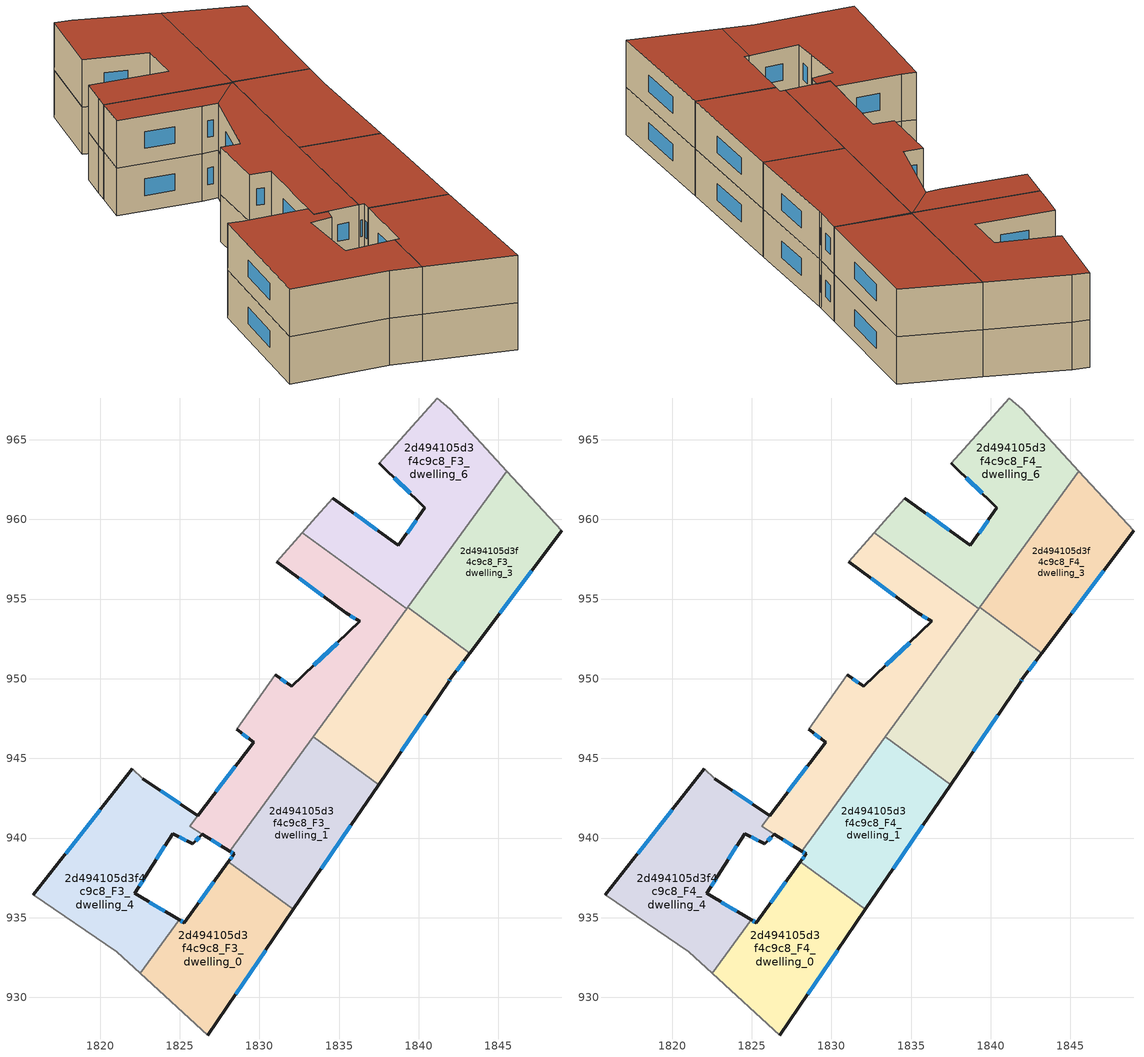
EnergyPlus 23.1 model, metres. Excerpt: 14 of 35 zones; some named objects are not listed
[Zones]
2d494105d3f4c9c8_F3_dwelling_0
 floor to 2d494105d3f4c9c8_F2_dwelling_0 (EU_floor_Construction): 1832.14,935.52 1826.77,927.64 1822.52,931.51 1824.97,934.87 1825.28,934.69 1828.05,938.51 z9
 wall outside (EU_wall_Construction): 1828.05,938.51 1825.28,934.69 1824.97,934.87 / 1826.77,927.64 1832.14,935.52 z9:12
 wall adiabatic (EU_wall_Construction): 1822.52,931.51 1826.77,927.64 z9:12
 wall to 2d494105d3f4c9c8_F3_dwelling_1 (EU_wall_Construction): 1832.14,935.52 1828.05,938.51 z9:12
 wall to 2d494105d3f4c9c8_F3_dwelling_4 (EU_wall_Construction): 1824.97,934.87 1822.52,931.51 z9:12
 window (EU_Window_Construction): 1825.18,934.75 1825.07,934.82 / 1827.15,937.27 1826.18,935.93 / 1828.52,930.21 1830.39,932.96 z9.98:11.02
2d494105d3f4c9c8_F3_dwelling_1
 floor to 2d494105d3f4c9c8_F2_dwelling_1 (EU_floor_Construction): 1837.48,943.36 1832.14,935.52 1828.05,938.51 1828.41,939 1828.12,939.18 1833.37,946.36 z9
 wall outside (EU_wall_Construction): 1828.12,939.18 1828.41,939 1828.05,938.51 / 1832.14,935.52 1837.48,943.36 z9:12
 wall to 2d494105d3f4c9c8_F3_dwelling_2 (EU_wall_Construction): 1837.48,943.36 1833.37,946.36 z9:12
 wall to 2d494105d3f4c9c8_F3_dwelling_5 (EU_wall_Construction): 1833.37,946.36 1828.12,939.18 z9:12
 window (EU_Window_Construction): 1828.22,939.13 1828.32,939.06 / 1833.87,938.07 1835.74,940.81 / 1828.29,938.84 1828.17,938.67 z9.98:11.02
2d494105d3f4c9c8_F3_dwelling_2
 floor to 2d494105d3f4c9c8_F2_dwelling_2 (EU_floor_Construction): 1839.23,954.39 1837.48,943.36 1833.37,946.36 z9; 1843.21,951.61 1839.24,954.39 1839.29,954.47 z9; 1843.21,951.61 1841.99,949.98 1841.87,949.8 1837.48,943.36 1839.24,954.39 z9
 wall outside (EU_wall_Construction): 1837.48,943.36 1841.87,949.8 1841.99,949.98 1843.21,951.61 z9:12
 wall to 2d494105d3f4c9c8_F3_dwelling_3 (EU_wall_Construction): 1843.21,951.61 1839.29,954.47 z9:12
 wall to 2d494105d3f4c9c8_F3_dwelling_6 (EU_wall_Construction): 1839.29,954.47 1839.24,954.39 z9:12
 wall to 2d494105d3f4c9c8_F3_dwelling_5 (EU_wall_Construction): 1839.23,954.39 1833.37,946.36 z9:12
 window (EU_Window_Construction): 1842.39,950.51 1842.81,951.08 / 1841.91,949.86 1841.95,949.93 / 1838.91,945.46 1840.44,947.71 z9.98:11.02
2d494105d3f4c9c8_F3_dwelling_3
 floor to 2d494105d3f4c9c8_F2_dwelling_3 (EU_floor_Construction): 1845.53,963.01 1848.96,959.27 1843.21,951.61 1839.29,954.47 z9
 wall outside (EU_wall_Construction): 1843.21,951.61 1848.96,959.27 z9:12
 wall adiabatic (EU_wall_Construction): 1848.96,959.27 1845.53,963.01 z9:12
 wall to 2d494105d3f4c9c8_F3_dwelling_6 (EU_wall_Construction): 1845.53,963.01 1839.29,954.47 z9:12
 window (EU_Window_Construction): 1845.08,954.1 1847.09,956.78 z9.98:11.02
2d494105d3f4c9c8_F3_dwelling_4
 floor to 2d494105d3f4c9c8_F2_dwelling_4 (EU_floor_Construction): 1826.14,941.4 1825.64,940.74 1826.42,940.25 1825.82,939.63 1824.55,940.28 1823.05,937.9 1822.17,936.52 1824.97,934.87 1822.52,931.51 1821.05,932.85 1815.82,936.43 1822.02,944.34 1822.69,943.73 z9
 wall outside (EU_wall_Construction): 1824.97,934.87 1822.17,936.52 1823.05,937.9 1824.55,940.28 1825.82,939.63 1826.42,940.25 / 1822.02,944.34 1815.82,936.43 / 1826.14,941.4 1822.69,943.73 z9:12
 wall adiabatic (EU_wall_Construction): 1815.82,936.43 1821.05,932.85 1822.52,931.51 / 1822.69,943.73 1822.02,944.34 z9:12
 wall to 2d494105d3f4c9c8_F3_dwelling_5 (EU_wall_Construction): 1826.42,940.25 1825.64,940.74 1826.14,941.4 z9:12
 window (EU_Window_Construction): 1822.46,936.97 1822.76,937.46 / 1824.06,935.41 1823.08,935.99 / 1820,941.77 1817.84,939.01 / 1825.02,942.16 1823.81,942.98 / 1826.01,939.83 1826.22,940.05 / 1824.96,940.07 1825.41,939.85 / 1823.54,938.68 1824.06,939.51 z9.98:11.02
2d494105d3f4c9c8_F3_dwelling_5
 floor to 2d494105d3f4c9c8_F2_dwelling_5 (EU_floor_Construction): 1839.23,954.39 1828.12,939.18 1825.64,940.74 1829.63,946 1828.57,946.82 1831.01,950.25 1832.03,949.51 1836.3,953.59 1839.17,954.44 z9; 1839.17,954.44 1836.3,953.59 1835.42,954.14 1831.09,957.33 1832.7,959.17 z9
 wall outside (EU_wall_Construction): 1828.57,946.82 1829.63,946 1826.14,941.4 / 1831.09,957.33 1835.42,954.14 1836.3,953.59 1832.03,949.51 1831.01,950.25 / 1826.42,940.25 1828.12,939.18 z9:12
 wall adiabatic (EU_wall_Construction): 1831.01,950.25 1828.57,946.82 / 1832.7,959.17 1831.09,957.33 z9:12
 wall to 2d494105d3f4c9c8_F3_dwelling_6 (EU_wall_Construction): 1839.23,954.39 1832.7,959.17 z9:12
 window (EU_Window_Construction): 1828.91,946.55 1829.28,946.27 / 1831.7,949.75 1831.34,950.01 / 1834.91,952.27 1833.42,950.84 / 1835.71,953.97 1836.01,953.77 / 1832.5,956.3 1834.01,955.18 / 1828.5,944.51 1827.28,942.9 / 1826.97,939.91 1827.57,939.53 z9.98:11.02
2d494105d3f4c9c8_F3_dwelling_6
 floor to 2d494105d3f4c9c8_F2_dwelling_6 (EU_floor_Construction): 1841.96,966.91 1845.53,963.01 1839.23,954.39 1832.7,959.17 1833.31,959.86 1834.61,961.33 1838.72,958.36 1840.39,960.71 1837.51,963.52 1841.17,967.61 z9
 wall outside (EU_wall_Construction): 1837.51,963.52 1840.39,960.71 1838.72,958.36 1834.61,961.33 z9:12
 wall adiabatic (EU_wall_Construction): 1845.53,963.01 1841.96,966.91 1841.17,967.61 1837.51,963.52 / 1834.61,961.33 1833.31,959.86 1832.7,959.17 z9:12
 window (EU_Window_Construction): 1839.85,959.95 1839.26,959.13 / 1838.45,962.61 1839.45,961.63 / 1837.38,959.33 1835.95,960.37 z9.98:11.02
2d494105d3f4c9c8_F4_dwelling_0
 floor to 2d494105d3f4c9c8_F3_dwelling_0 (EU_floor_Construction): 1832.14,935.52 1826.77,927.64 1822.52,931.51 1824.97,934.87 1825.28,934.69 1828.05,938.51 z12
 wall outside (EU_wall_Construction): 1828.05,938.51 1825.28,934.69 1824.97,934.87 / 1826.77,927.64 1832.14,935.52 z12:15
 wall adiabatic (EU_wall_Construction): 1822.52,931.51 1826.77,927.64 z12:15
 wall to 2d494105d3f4c9c8_F4_dwelling_1 (EU_wall_Construction): 1832.14,935.52 1828.05,938.51 z12:15
 wall to 2d494105d3f4c9c8_F4_dwelling_4 (EU_wall_Construction): 1824.97,934.87 1822.52,931.51 z12:15
 window (EU_Window_Construction): 1825.18,934.75 1825.07,934.82 / 1827.15,937.27 1826.18,935.93 / 1828.52,930.21 1830.39,932.96 z12.98:14.02
 roof outside (EU_roof_Construction): 1826.77,927.64 1832.14,935.52 1828.05,938.51 1825.28,934.69 1824.97,934.87 1822.52,931.51 z15
2d494105d3f4c9c8_F4_dwelling_1
 floor to 2d494105d3f4c9c8_F3_dwelling_1 (EU_floor_Construction): 1837.48,943.36 1832.14,935.52 1828.05,938.51 1828.41,939 1828.12,939.18 1833.37,946.36 z12
 wall outside (EU_wall_Construction): 1828.12,939.18 1828.41,939 1828.05,938.51 / 1832.14,935.52 1837.48,943.36 z12:15
 wall to 2d494105d3f4c9c8_F4_dwelling_2 (EU_wall_Construction): 1837.48,943.36 1833.37,946.36 z12:15
 wall to 2d494105d3f4c9c8_F4_dwelling_5 (EU_wall_Construction): 1833.37,946.36 1828.12,939.18 z12:15
 window (EU_Window_Construction): 1828.22,939.13 1828.32,939.06 / 1833.87,938.07 1835.74,940.81 / 1828.29,938.84 1828.17,938.67 z12.98:14.02
 roof outside (EU_roof_Construction): 1832.14,935.52 1837.48,943.36 1833.37,946.36 1828.12,939.18 1828.41,939 1828.05,938.51 z15
2d494105d3f4c9c8_F4_dwelling_2
 floor to 2d494105d3f4c9c8_F3_dwelling_2 (EU_floor_Construction): 1839.23,954.39 1837.48,943.36 1833.37,946.36 z12; 1843.21,951.61 1839.24,954.39 1839.29,954.47 z12; 1843.21,951.61 1841.99,949.98 1841.87,949.8 1837.48,943.36 1839.24,954.39 z12
 wall outside (EU_wall_Construction): 1837.48,943.36 1841.87,949.8 1841.99,949.98 1843.21,951.61 z12:15
 wall to 2d494105d3f4c9c8_F4_dwelling_3 (EU_wall_Construction): 1843.21,951.61 1839.29,954.47 z12:15
 wall to 2d494105d3f4c9c8_F4_dwelling_6 (EU_wall_Construction): 1839.29,954.47 1839.24,954.39 z12:15
 wall to 2d494105d3f4c9c8_F4_dwelling_5 (EU_wall_Construction): 1839.23,954.39 1833.37,946.36 z12:15
 window (EU_Window_Construction): 1842.39,950.51 1842.81,951.08 / 1841.91,949.86 1841.95,949.93 / 1838.91,945.46 1840.44,947.71 z12.98:14.02
 roof outside (EU_roof_Construction): 1837.48,943.36 1841.87,949.8 1841.99,949.98 1843.21,951.61 1839.24,954.39 1833.37,946.36 z15; 1843.21,951.61 1839.29,954.47 1839.24,954.39 z15
2d494105d3f4c9c8_F4_dwelling_3
 floor to 2d494105d3f4c9c8_F3_dwelling_3 (EU_floor_Construction): 1845.53,963.01 1848.96,959.27 1843.21,951.61 1839.29,954.47 z12
 wall outside (EU_wall_Construction): 1843.21,951.61 1848.96,959.27 z12:15
 wall adiabatic (EU_wall_Construction): 1848.96,959.27 1845.53,963.01 z12:15
 wall to 2d494105d3f4c9c8_F4_dwelling_6 (EU_wall_Construction): 1845.53,963.01 1839.29,954.47 z12:15
 window (EU_Window_Construction): 1845.08,954.1 1847.09,956.78 z12.98:14.02
 roof outside (EU_roof_Construction): 1843.21,951.61 1848.96,959.27 1845.53,963.01 1839.29,954.47 z15
2d494105d3f4c9c8_F4_dwelling_4
 floor to 2d494105d3f4c9c8_F3_dwelling_4 (EU_floor_Construction): 1826.14,941.4 1825.64,940.74 1826.42,940.25 1825.82,939.63 1824.55,940.28 1823.05,937.9 1822.17,936.52 1824.97,934.87 1822.52,931.51 1821.05,932.85 1815.82,936.43 1822.02,944.34 1822.69,943.73 z12
 wall outside (EU_wall_Construction): 1824.97,934.87 1822.17,936.52 1823.05,937.9 1824.55,940.28 1825.82,939.63 1826.42,940.25 / 1822.02,944.34 1815.82,936.43 / 1826.14,941.4 1822.69,943.73 z12:15
 wall adiabatic (EU_wall_Construction): 1815.82,936.43 1821.05,932.85 1822.52,931.51 / 1822.69,943.73 1822.02,944.34 z12:15
 wall to 2d494105d3f4c9c8_F4_dwelling_5 (EU_wall_Construction): 1826.42,940.25 1825.64,940.74 1826.14,941.4 z12:15
 window (EU_Window_Construction): 1822.46,936.97 1822.76,937.46 / 1824.06,935.41 1823.08,935.99 / 1820,941.77 1817.84,939.01 / 1825.02,942.16 1823.81,942.98 / 1826.01,939.83 1826.22,940.05 / 1824.96,940.07 1825.41,939.85 / 1823.54,938.68 1824.06,939.51 z12.98:14.02
 roof outside (EU_roof_Construction): 1824.97,934.87 1822.17,936.52 1823.05,937.9 1824.55,940.28 1825.82,939.63 1826.42,940.25 1825.64,940.74 1826.14,941.4 1822.69,943.73 1822.02,944.34 1815.82,936.43 1821.05,932.85 1822.52,931.51 z15
2d494105d3f4c9c8_F4_dwelling_5
 floor to 2d494105d3f4c9c8_F3_dwelling_5 (EU_floor_Construction): 1839.23,954.39 1828.12,939.18 1825.64,940.74 1829.63,946 1828.57,946.82 1831.01,950.25 1832.03,949.51 1836.3,953.59 1839.17,954.44 z12; 1839.17,954.44 1836.3,953.59 1835.42,954.14 1831.09,957.33 1832.7,959.17 z12
 wall outside (EU_wall_Construction): 1828.57,946.82 1829.63,946 1826.14,941.4 / 1831.09,957.33 1835.42,954.14 1836.3,953.59 1832.03,949.51 1831.01,950.25 / 1826.42,940.25 1828.12,939.18 z12:15
 wall adiabatic (EU_wall_Construction): 1831.01,950.25 1828.57,946.82 / 1832.7,959.17 1831.09,957.33 z12:15
 wall to 2d494105d3f4c9c8_F4_dwelling_6 (EU_wall_Construction): 1839.23,954.39 1832.7,959.17 z12:15
 window (EU_Window_Construction): 1828.91,946.55 1829.28,946.27 / 1831.7,949.75 1831.34,950.01 / 1834.91,952.27 1833.42,950.84 / 1835.71,953.97 1836.01,953.77 / 1832.5,956.3 1834.01,955.18 / 1828.5,944.51 1827.28,942.9 / 1826.97,939.91 1827.57,939.53 z12.98:14.02
 roof outside (EU_roof_Construction): 1828.12,939.18 1839.23,954.39 1839.17,954.44 1836.3,953.59 1832.03,949.51 1831.01,950.25 1828.57,946.82 1829.63,946 1825.64,940.74 z15; 1839.17,954.44 1832.7,959.17 1831.09,957.33 1835.42,954.14 1836.3,953.59 z15
2d494105d3f4c9c8_F4_dwelling_6
 floor to 2d494105d3f4c9c8_F3_dwelling_6 (EU_floor_Construction): 1841.96,966.91 1845.53,963.01 1839.23,954.39 1832.7,959.17 1833.31,959.86 1834.61,961.33 1838.72,958.36 1840.39,960.71 1837.51,963.52 1841.17,967.61 z12
 wall outside (EU_wall_Construction): 1837.51,963.52 1840.39,960.71 1838.72,958.36 1834.61,961.33 z12:15
 wall adiabatic (EU_wall_Construction): 1845.53,963.01 1841.96,966.91 1841.17,967.61 1837.51,963.52 / 1834.61,961.33 1833.31,959.86 1832.7,959.17 z12:15
 window (EU_Window_Construction): 1839.85,959.95 1839.26,959.13 / 1838.45,962.61 1839.45,961.63 / 1837.38,959.33 1835.95,960.37 z12.98:14.02
 roof outside (EU_roof_Construction): 1839.23,954.39 1845.53,963.01 1841.96,966.91 1841.17,967.61 1837.51,963.52 1840.39,960.71 1838.72,958.36 1834.61,961.33 1833.31,959.86 1832.7,959.17 z15
[Building]
EU S2 Campaign: North Axis=0; Terrain=City; Solar Distribution=FullExterior
[Site:Location]
Bologna: Latitude=44.5; Longitude=11.25; Time Zone=1; Elevation=37
[SizingPeriod:WeatherFileDays]
AnnualSizingPeriod: Begin Month=1; Begin Day of Month=1; End Month=12; End Day of Month=31; Day of Week for Start Day=Monday; Use Weather File Daylight Saving Period=No; Use Weather File Rain and Snow Indicators=No
[MATERIAL]
EU_InternalMass_Material: Roughness=MediumRough; Thickness=0.1; Conductivity=1; Density=1800; Specific Heat=900; Thermal Absorptance=0.9; Solar Absorptance=0.7; Visible Absorptance=0.7
[MATERIAL:NOMASS] Roughness=MediumRough; Thermal Absorptance=0.9; Solar Absorptance=0.7; Visible Absorptance=0.7
Name | Thermal Resistance
EU_wall_NoMass | 0.905828
EU_roof_NoMass | 0.37593
EU_floor_NoMass | 0.67114
[WINDOWMATERIAL:SIMPLEGLAZINGSYSTEM]
EU_Window_SimpleGlazing: UFactor=4.52486; Solar Heat Gain Coefficient=0.85; Visible Transmittance=0.85
[CONSTRUCTION]
EU_wall_Construction: EU_wall_NoMass
EU_roof_Construction: EU_roof_NoMass
EU_floor_Construction: EU_floor_NoMass
EU_Window_Construction: EU_Window_SimpleGlazing
EU_InternalMass_Construction: EU_InternalMass_Material
[ZONE] Type=1; Multiplier=1; Ceiling Height=autocalculate; Floor Area=autocalculate; Part of Total Floor Area=Yes
Name | Volume
2d494105d3f4c9c8_F3_dwelling_0; 2d494105d3f4c9c8_F4_dwelling_0 | 148.628
2d494105d3f4c9c8_F3_dwelling_1; 2d494105d3f4c9c8_F4_dwelling_1 | 148.619
2d494105d3f4c9c8_F3_dwelling_2; 2d494105d3f4c9c8_F4_dwelling_2 | 148.615
2d494105d3f4c9c8_F3_dwelling_3; 2d494105d3f4c9c8_F4_dwelling_3 | 148.624
2d494105d3f4c9c8_F3_dwelling_4; 2d494105d3f4c9c8_F4_dwelling_4 | 185.613
2d494105d3f4c9c8_F3_dwelling_5; 2d494105d3f4c9c8_F4_dwelling_5 | 210.728
2d494105d3f4c9c8_F3_dwelling_6; 2d494105d3f4c9c8_F4_dwelling_6 | 198.162
[INTERNALMASS] Construction=EU_InternalMass_Construction
Name | Zone or ZoneList | Surface Area
2d494105d3f4c9c8_F3_dwelling_0_EU_InternalMass | 2d494105d3f4c9c8_F3_dwelling_0 | 49.5425
2d494105d3f4c9c8_F3_dwelling_1_EU_InternalMass | 2d494105d3f4c9c8_F3_dwelling_1 | 49.542
2d494105d3f4c9c8_F3_dwelling_2_EU_InternalMass | 2d494105d3f4c9c8_F3_dwelling_2 | 49.5411
2d494105d3f4c9c8_F3_dwelling_3_EU_InternalMass | 2d494105d3f4c9c8_F3_dwelling_3 | 49.5413
2d494105d3f4c9c8_F3_dwelling_4_EU_InternalMass | 2d494105d3f4c9c8_F3_dwelling_4 | 61.8717
2d494105d3f4c9c8_F3_dwelling_5_EU_InternalMass | 2d494105d3f4c9c8_F3_dwelling_5 | 70.2375
2d494105d3f4c9c8_F3_dwelling_6_EU_InternalMass | 2d494105d3f4c9c8_F3_dwelling_6 | 66.0534
2d494105d3f4c9c8_F4_dwelling_0_EU_InternalMass | 2d494105d3f4c9c8_F4_dwelling_0 | 49.5425
2d494105d3f4c9c8_F4_dwelling_1_EU_InternalMass | 2d494105d3f4c9c8_F4_dwelling_1 | 49.542
2d494105d3f4c9c8_F4_dwelling_2_EU_InternalMass | 2d494105d3f4c9c8_F4_dwelling_2 | 49.5411
2d494105d3f4c9c8_F4_dwelling_3_EU_InternalMass | 2d494105d3f4c9c8_F4_dwelling_3 | 49.5413
2d494105d3f4c9c8_F4_dwelling_4_EU_InternalMass | 2d494105d3f4c9c8_F4_dwelling_4 | 61.8717
2d494105d3f4c9c8_F4_dwelling_5_EU_InternalMass | 2d494105d3f4c9c8_F4_dwelling_5 | 70.2375
2d494105d3f4c9c8_F4_dwelling_6_EU_InternalMass | 2d494105d3f4c9c8_F4_dwelling_6 | 66.0534
[OTHEREQUIPMENT] Fuel Type=Electricity; Design Level Calculation Method=Watts/Area; Power per Zone Floor Area=1; Fraction Latent=0; Fraction Radiant=0; Fraction Lost=0; Carbon Dioxide Generation Rate=0; EndUse Subcategory=EU_Step8_InternalGains
Name | Zone or ZoneList or Space or SpaceList | Schedule
EU_Step8_InternalGain_2d494105d3f4c9c8_F3_dwelling_0_f000 | 2d494105d3f4c9c8_F3_dwelling_0 | EU_Step8_GainSchedule_2d494105d3f4c9c8_F3_dwelling_0_f000
EU_Step8_InternalGain_2d494105d3f4c9c8_F3_dwelling_1_f000 | 2d494105d3f4c9c8_F3_dwelling_1 | EU_Step8_GainSchedule_2d494105d3f4c9c8_F3_dwelling_1_f000
EU_Step8_InternalGain_2d494105d3f4c9c8_F3_dwelling_2_f000 | 2d494105d3f4c9c8_F3_dwelling_2 | EU_Step8_GainSchedule_2d494105d3f4c9c8_F3_dwelling_2_f000
EU_Step8_InternalGain_2d494105d3f4c9c8_F3_dwelling_3_f000 | 2d494105d3f4c9c8_F3_dwelling_3 | EU_Step8_GainSchedule_2d494105d3f4c9c8_F3_dwelling_3_f000
EU_Step8_InternalGain_2d494105d3f4c9c8_F3_dwelling_4_f000 | 2d494105d3f4c9c8_F3_dwelling_4 | EU_Step8_GainSchedule_2d494105d3f4c9c8_F3_dwelling_4_f000
EU_Step8_InternalGain_2d494105d3f4c9c8_F3_dwelling_5_f000 | 2d494105d3f4c9c8_F3_dwelling_5 | EU_Step8_GainSchedule_2d494105d3f4c9c8_F3_dwelling_5_f000
EU_Step8_InternalGain_2d494105d3f4c9c8_F3_dwelling_6_f000 | 2d494105d3f4c9c8_F3_dwelling_6 | EU_Step8_GainSchedule_2d494105d3f4c9c8_F3_dwelling_6_f000
EU_Step8_InternalGain_2d494105d3f4c9c8_F4_dwelling_0_f000 | 2d494105d3f4c9c8_F4_dwelling_0 | EU_Step8_GainSchedule_2d494105d3f4c9c8_F4_dwelling_0_f000
EU_Step8_InternalGain_2d494105d3f4c9c8_F4_dwelling_1_f000 | 2d494105d3f4c9c8_F4_dwelling_1 | EU_Step8_GainSchedule_2d494105d3f4c9c8_F4_dwelling_1_f000
EU_Step8_InternalGain_2d494105d3f4c9c8_F4_dwelling_2_f000 | 2d494105d3f4c9c8_F4_dwelling_2 | EU_Step8_GainSchedule_2d494105d3f4c9c8_F4_dwelling_2_f000
EU_Step8_InternalGain_2d494105d3f4c9c8_F4_dwelling_3_f000 | 2d494105d3f4c9c8_F4_dwelling_3 | EU_Step8_GainSchedule_2d494105d3f4c9c8_F4_dwelling_3_f000
EU_Step8_InternalGain_2d494105d3f4c9c8_F4_dwelling_4_f000 | 2d494105d3f4c9c8_F4_dwelling_4 | EU_Step8_GainSchedule_2d494105d3f4c9c8_F4_dwelling_4_f000
EU_Step8_InternalGain_2d494105d3f4c9c8_F4_dwelling_5_f000 | 2d494105d3f4c9c8_F4_dwelling_5 | EU_Step8_GainSchedule_2d494105d3f4c9c8_F4_dwelling_5_f000
EU_Step8_InternalGain_2d494105d3f4c9c8_F4_dwelling_6_f000 | 2d494105d3f4c9c8_F4_dwelling_6 | EU_Step8_GainSchedule_2d494105d3f4c9c8_F4_dwelling_6_f000
[ZONEVENTILATION:DESIGNFLOWRATE] Schedule=EU_AlwaysOn; Design Flow Rate Calculation Method=AirChanges/Hour; Air Changes per Hour=0.73129; Ventilation Type=Natural; Fan Pressure Rise=0; Fan Total Efficiency=1; Constant Term Coefficient=1; Temperature Term Coefficient=0; Velocity Term Coefficient=0; Velocity Squared Term Coefficient=0; Minimum Indoor Temperature=-100; Maximum Indoor Temperature=100; Delta Temperature=-100; Minimum Outdoor Temperature=-100; Maximum Outdoor Temperature=100; Maximum Wind Speed=40
Name | Zone or ZoneList or Space or SpaceList
EU_ConstantAir_2d494105d3f4c9c8_F3_dwelling_0 | 2d494105d3f4c9c8_F3_dwelling_0
EU_ConstantAir_2d494105d3f4c9c8_F3_dwelling_1 | 2d494105d3f4c9c8_F3_dwelling_1
EU_ConstantAir_2d494105d3f4c9c8_F3_dwelling_2 | 2d494105d3f4c9c8_F3_dwelling_2
EU_ConstantAir_2d494105d3f4c9c8_F3_dwelling_3 | 2d494105d3f4c9c8_F3_dwelling_3
EU_ConstantAir_2d494105d3f4c9c8_F3_dwelling_4 | 2d494105d3f4c9c8_F3_dwelling_4
EU_ConstantAir_2d494105d3f4c9c8_F3_dwelling_5 | 2d494105d3f4c9c8_F3_dwelling_5
EU_ConstantAir_2d494105d3f4c9c8_F3_dwelling_6 | 2d494105d3f4c9c8_F3_dwelling_6
EU_ConstantAir_2d494105d3f4c9c8_F4_dwelling_0 | 2d494105d3f4c9c8_F4_dwelling_0
EU_ConstantAir_2d494105d3f4c9c8_F4_dwelling_1 | 2d494105d3f4c9c8_F4_dwelling_1
EU_ConstantAir_2d494105d3f4c9c8_F4_dwelling_2 | 2d494105d3f4c9c8_F4_dwelling_2
EU_ConstantAir_2d494105d3f4c9c8_F4_dwelling_3 | 2d494105d3f4c9c8_F4_dwelling_3
EU_ConstantAir_2d494105d3f4c9c8_F4_dwelling_4 | 2d494105d3f4c9c8_F4_dwelling_4
EU_ConstantAir_2d494105d3f4c9c8_F4_dwelling_5 | 2d494105d3f4c9c8_F4_dwelling_5
EU_ConstantAir_2d494105d3f4c9c8_F4_dwelling_6 | 2d494105d3f4c9c8_F4_dwelling_6
[HVACTEMPLATE:ZONE:IDEALLOADSAIRSYSTEM] System Availability Schedule=EU_AlwaysOn; Maximum Heating Supply Air Temperature=50; Minimum Cooling Supply Air Temperature=13; Maximum Heating Supply Air Humidity Ratio=0.0156; Minimum Cooling Supply Air Humidity Ratio=0.0077; Heating Limit=NoLimit; Cooling Limit=NoLimit; Heating Availability Schedule=EU_AlwaysOn; Cooling Availability Schedule=EU_CoolingOff; Dehumidification Control Type=ConstantSensibleHeatRatio; Cooling Sensible Heat Ratio=0.7; Dehumidification Setpoint=60; Humidification Control Type=None; Humidification Setpoint=30; Outdoor Air Method=None; Outdoor Air Flow Rate per Person=0.00944; Outdoor Air Flow Rate per Zone Floor Area=0; Outdoor Air Flow Rate per Zone=0; Demand Controlled Ventilation Type=None; Outdoor Air Economizer Type=NoEconomizer; Heat Recovery Type=None; Sensible Heat Recovery Effectiveness=0.7; Latent Heat Recovery Effectiveness=0.65
Name | Template Thermostat
2d494105d3f4c9c8_F3_dwelling_0 | EU_HeatOnly_2d494105d3f4c9c8_F3_dwelling_0
2d494105d3f4c9c8_F3_dwelling_1 | EU_HeatOnly_2d494105d3f4c9c8_F3_dwelling_1
2d494105d3f4c9c8_F3_dwelling_2 | EU_HeatOnly_2d494105d3f4c9c8_F3_dwelling_2
2d494105d3f4c9c8_F3_dwelling_3 | EU_HeatOnly_2d494105d3f4c9c8_F3_dwelling_3
2d494105d3f4c9c8_F3_dwelling_4 | EU_HeatOnly_2d494105d3f4c9c8_F3_dwelling_4
2d494105d3f4c9c8_F3_dwelling_5 | EU_HeatOnly_2d494105d3f4c9c8_F3_dwelling_5
2d494105d3f4c9c8_F3_dwelling_6 | EU_HeatOnly_2d494105d3f4c9c8_F3_dwelling_6
2d494105d3f4c9c8_F4_dwelling_0 | EU_HeatOnly_2d494105d3f4c9c8_F4_dwelling_0
2d494105d3f4c9c8_F4_dwelling_1 | EU_HeatOnly_2d494105d3f4c9c8_F4_dwelling_1
2d494105d3f4c9c8_F4_dwelling_2 | EU_HeatOnly_2d494105d3f4c9c8_F4_dwelling_2
2d494105d3f4c9c8_F4_dwelling_3 | EU_HeatOnly_2d494105d3f4c9c8_F4_dwelling_3
2d494105d3f4c9c8_F4_dwelling_4 | EU_HeatOnly_2d494105d3f4c9c8_F4_dwelling_4
2d494105d3f4c9c8_F4_dwelling_5 | EU_HeatOnly_2d494105d3f4c9c8_F4_dwelling_5
2d494105d3f4c9c8_F4_dwelling_6 | EU_HeatOnly_2d494105d3f4c9c8_F4_dwelling_6
[SIZING:ZONE] Zone Cooling Design Supply Air Temperature Input Method=SupplyAirTemperature; Zone Cooling Design Supply Air Temperature=13; Zone Heating Design Supply Air Temperature Input Method=SupplyAirTemperature; Zone Heating Design Supply Air Temperature=50; Zone Cooling Design Supply Air Humidity Ratio=0.008; Zone Heating Design Supply Air Humidity Ratio=0.008; Cooling Design Air Flow Method=DesignDay; Cooling Design Air Flow Rate=0; Cooling Minimum Air Flow per Zone Floor Area=0.000762; Cooling Minimum Air Flow=0; Cooling Minimum Air Flow Fraction=0.2; Heating Design Air Flow Method=DesignDay; Heating Design Air Flow Rate=0; Heating Maximum Air Flow per Zone Floor Area=0.002032; Heating Maximum Air Flow=0.141576; Heating Maximum Air Flow Fraction=0.3; Account for Dedicated Outdoor Air System=No; Dedicated Outdoor Air System Control Strategy=NeutralSupplyAir; Dedicated Outdoor Air Low Setpoint Temperature for Design=autosize; Dedicated Outdoor Air High Setpoint Temperature for Design=autosize; Zone Load Sizing Method=Sensible Load Only No Latent Load; Zone Latent Cooling Design Supply Air Humidity Ratio Input Method=HumidityRatioDifference; Zone Cooling Design Supply Air Humidity Ratio Difference=0.005; Zone Latent Heating Design Supply Air Humidity Ratio Input Method=HumidityRatioDifference; Zone Humidification Design Supply Air Humidity Ratio Difference=0.005
2d494105d3f4c9c8_F3_dwelling_0; 2d494105d3f4c9c8_F3_dwelling_1; 2d494105d3f4c9c8_F3_dwelling_2; 2d494105d3f4c9c8_F3_dwelling_3; 2d494105d3f4c9c8_F3_dwelling_4; 2d494105d3f4c9c8_F3_dwelling_5; 2d494105d3f4c9c8_F3_dwelling_6; 2d494105d3f4c9c8_F4_dwelling_0; 2d494105d3f4c9c8_F4_dwelling_1; 2d494105d3f4c9c8_F4_dwelling_2; 2d494105d3f4c9c8_F4_dwelling_3; 2d494105d3f4c9c8_F4_dwelling_4; 2d494105d3f4c9c8_F4_dwelling_5; 2d494105d3f4c9c8_F4_dwelling_6
[SCHEDULE:CONSTANT]
Name | Hourly Value
EU_AlwaysOn | 1
EU_CoolingOff | 0
[SCHEDULE:FILE] Column Number=1; Rows to Skip at Top=0; Number of Hours of Data=8760; Column Separator=Comma; Interpolate to Timestep=No; Minutes per Item=60; Adjust Schedule for Daylight Savings=Yes
Name | File
EU_Step8_GainSchedule_2d494105d3f4c9c8_F3_dwelling_0_f000 | ../../schedules/2d494105d3f4c9c8/2d494105d3f4c9c8_F3_dwelling_0_f000_gain.csv
EU_Step8_GainSchedule_2d494105d3f4c9c8_F3_dwelling_1_f000 | ../../schedules/2d494105d3f4c9c8/2d494105d3f4c9c8_F3_dwelling_1_f000_gain.csv
EU_Step8_GainSchedule_2d494105d3f4c9c8_F3_dwelling_2_f000 | ../../schedules/2d494105d3f4c9c8/2d494105d3f4c9c8_F3_dwelling_2_f000_gain.csv
EU_Step8_GainSchedule_2d494105d3f4c9c8_F3_dwelling_3_f000 | ../../schedules/2d494105d3f4c9c8/2d494105d3f4c9c8_F3_dwelling_3_f000_gain.csv
EU_Step8_GainSchedule_2d494105d3f4c9c8_F3_dwelling_4_f000 | ../../schedules/2d494105d3f4c9c8/2d494105d3f4c9c8_F3_dwelling_4_f000_gain.csv
EU_Step8_GainSchedule_2d494105d3f4c9c8_F3_dwelling_5_f000 | ../../schedules/2d494105d3f4c9c8/2d494105d3f4c9c8_F3_dwelling_5_f000_gain.csv
EU_Step8_GainSchedule_2d494105d3f4c9c8_F3_dwelling_6_f000 | ../../schedules/2d494105d3f4c9c8/2d494105d3f4c9c8_F3_dwelling_6_f000_gain.csv
EU_Step8_GainSchedule_2d494105d3f4c9c8_F4_dwelling_0_f000 | ../../schedules/2d494105d3f4c9c8/2d494105d3f4c9c8_F4_dwelling_0_f000_gain.csv
EU_Step8_GainSchedule_2d494105d3f4c9c8_F4_dwelling_1_f000 | ../../schedules/2d494105d3f4c9c8/2d494105d3f4c9c8_F4_dwelling_1_f000_gain.csv
EU_Step8_GainSchedule_2d494105d3f4c9c8_F4_dwelling_2_f000 | ../../schedules/2d494105d3f4c9c8/2d494105d3f4c9c8_F4_dwelling_2_f000_gain.csv
EU_Step8_GainSchedule_2d494105d3f4c9c8_F4_dwelling_3_f000 | ../../schedules/2d494105d3f4c9c8/2d494105d3f4c9c8_F4_dwelling_3_f000_gain.csv
EU_Step8_GainSchedule_2d494105d3f4c9c8_F4_dwelling_4_f000 | ../../schedules/2d494105d3f4c9c8/2d494105d3f4c9c8_F4_dwelling_4_f000_gain.csv
EU_Step8_GainSchedule_2d494105d3f4c9c8_F4_dwelling_5_f000 | ../../schedules/2d494105d3f4c9c8/2d494105d3f4c9c8_F4_dwelling_5_f000_gain.csv
EU_Step8_GainSchedule_2d494105d3f4c9c8_F4_dwelling_6_f000 | ../../schedules/2d494105d3f4c9c8/2d494105d3f4c9c8_F4_dwelling_6_f000_gain.csv
